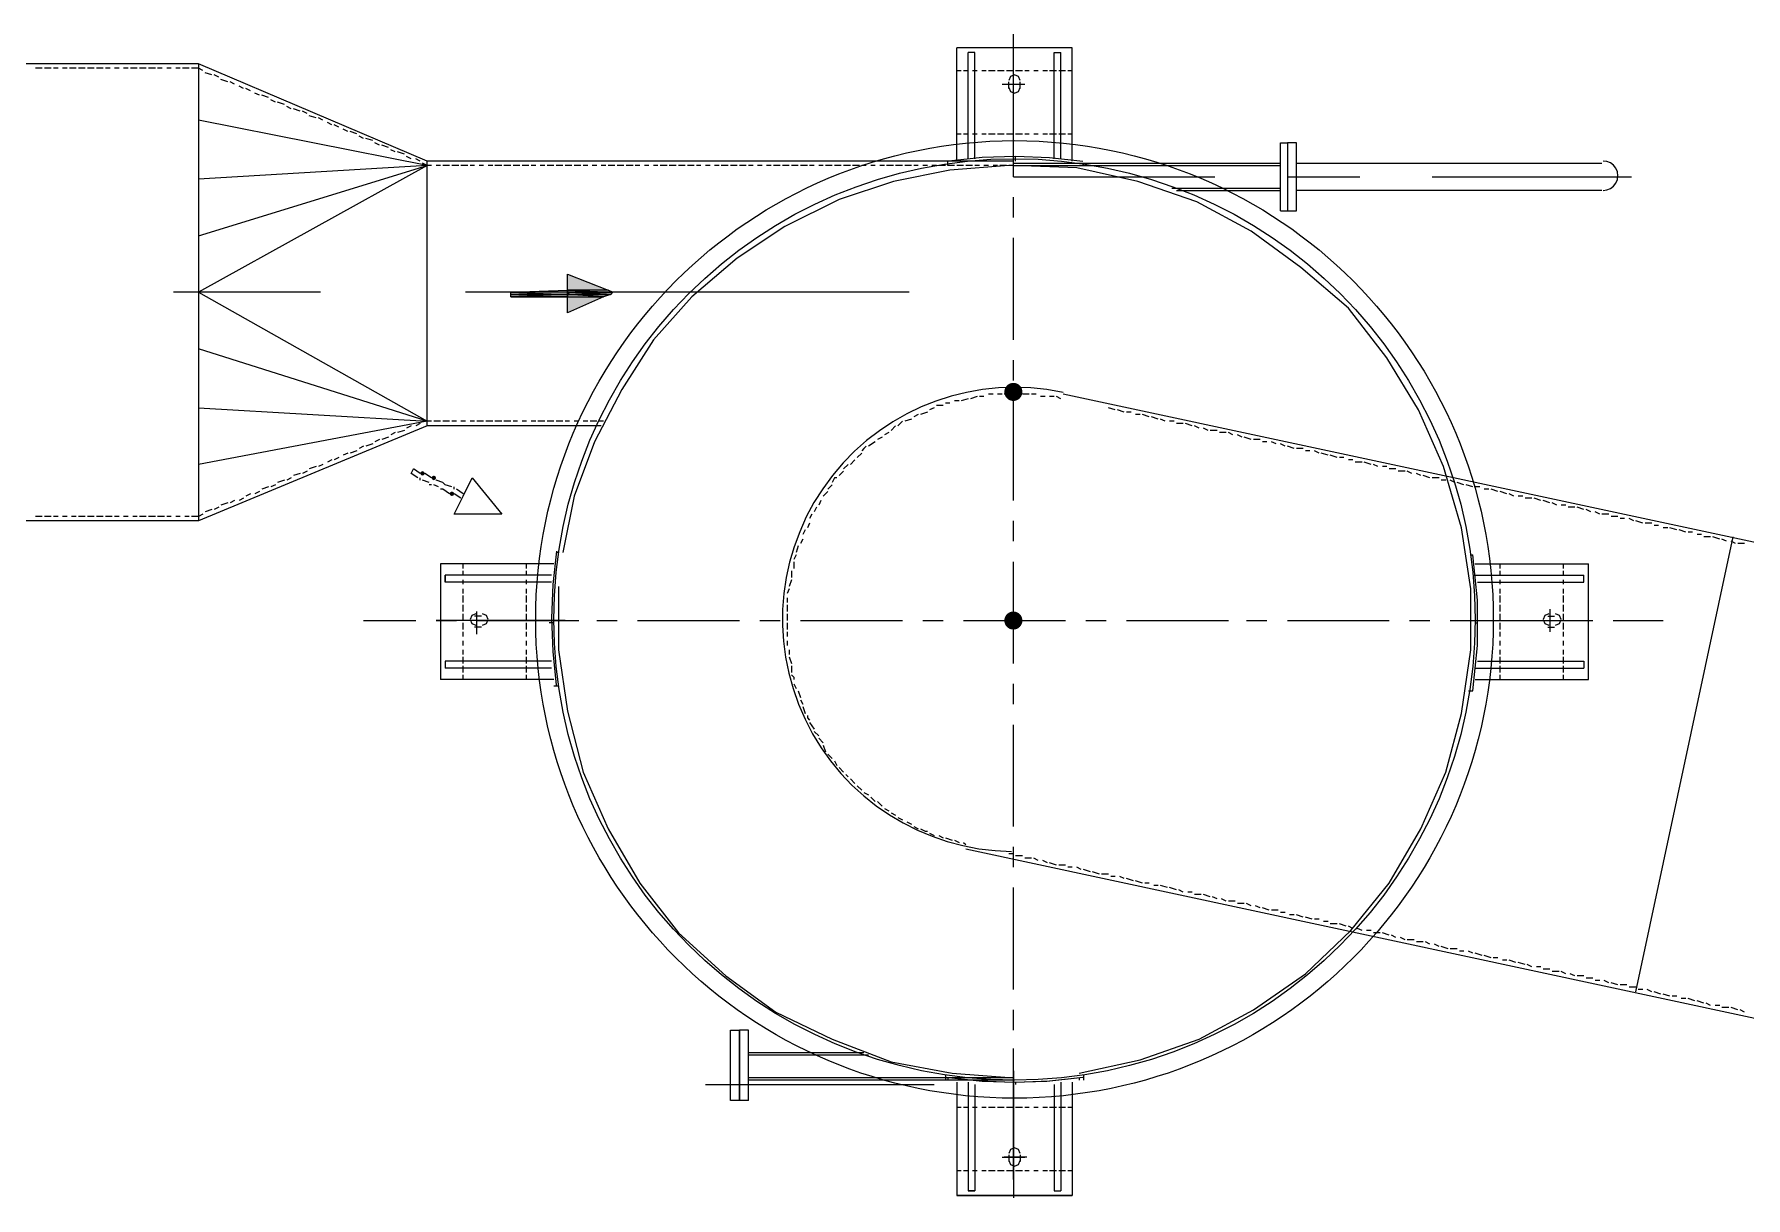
# Model space of a CAD drawing. Header units: millimetres. Extents: x 29 to 95071, y 20 to 67221.
# Drawn here: x 76318 to 80065, y 36921 to 39469 of the extents above; entities that cross this region are included whole.
import ezdxf

# ---------------------------------------------------------------- set-up
doc = ezdxf.new("R2010")
doc.units = ezdxf.units.MM

msp = doc.modelspace()

# ---------------------------------------------------------------- hatches: boundary and pattern name
h = msp.add_hatch(color=7)
h.dxf.hatch_style = 2
h.paths.add_polyline_path([(77485, 38943.5), (77574.2, 38908.8), (77485, 38908.8)])
h = msp.add_hatch(color=7)
h.dxf.hatch_style = 2
h.paths.add_polyline_path([(77485, 38908.8), (77485, 38903.8), (77361.1, 38903.8)])
h = msp.add_hatch(color=7)
h.paths.add_polyline_path([(77485, 38903.8), (77361.1, 38903.8), (77485, 38898.9)])
h.paths.add_polyline_path([(77361.1, 38903.8), (77485, 38898.9), (77361.1, 38898.9)])
h.paths.add_polyline_path([(77485, 38898.9), (77361.1, 38898.9)])
h.paths.add_polyline_path([(77361.1, 38898.9), (77485, 38898.9)])
h = msp.add_hatch(color=7)
h.paths.add_polyline_path([(77485, 38898.9), (77361.1, 38898.9), (77485, 38893.9)])
h.paths.add_polyline_path([(77361.1, 38898.9), (77485, 38893.9), (77361.1, 38893.9)])
h = msp.add_hatch(color=7)
h.paths.add_polyline_path([(77574.2, 38908.8), (77485, 38908.8), (77584.1, 38903.8)])
h.paths.add_polyline_path([(77485, 38908.8), (77584.1, 38903.8), (77485, 38903.8)])
h = msp.add_hatch(color=7)
h.paths.add_polyline_path([(77489.9, 38898.9), (77485, 38898.9)])
h.paths.add_polyline_path([(77489.9, 38898.9), (77485, 38898.9), (77485, 38903.8)])
h = msp.add_hatch(color=7)
h.dxf.hatch_style = 2
h.paths.add_polyline_path([(77485, 38903.8), (77584.1, 38903.8), (77489.9, 38898.9)])
h = msp.add_hatch(color=7)
h.paths.add_polyline_path([(77579.2, 38898.9), (77489.9, 38898.9)])
h.paths.add_polyline_path([(77489.9, 38898.9), (77579.2, 38898.9), (77485, 38898.9)])
h = msp.add_hatch(color=7)
h.paths.add_polyline_path([(77485, 38898.9), (77485, 38893.9), (77564.3, 38893.9)])
h.paths.add_polyline_path([(77485, 38893.9), (77564.3, 38893.9), (77485, 38859.2)])
h = msp.add_hatch(color=7)
h.dxf.hatch_style = 2
h.paths.add_polyline_path([(77485, 38898.9), (77579.2, 38898.9), (77564.3, 38893.9)])
h = msp.add_hatch(color=7)
h.dxf.hatch_style = 2
h.paths.add_polyline_path([(77584.1, 38903.8), (77579.2, 38898.9), (77489.9, 38898.9)])
h = msp.add_hatch(color=7)
edge = h.paths.add_edge_path()
edge.add_arc((78461.4, 38685.7), 19.8, 0, 360)
h = msp.add_hatch(color=7)
h.dxf.hatch_style = 2
h.paths.add_polyline_path([(77167.8, 38502.4), (77164.3, 38503.8), (77162.8, 38507.3), (77164.3, 38510.8), (77167.8, 38512.3), (77171.3, 38510.8), (77172.7, 38507.3), (77171.3, 38503.8)])
h = msp.add_hatch(color=7)
h.dxf.hatch_style = 2
h.paths.add_polyline_path([(77192.6, 38492.4), (77189.1, 38493.9), (77187.6, 38497.4), (77189.1, 38500.9), (77192.6, 38502.4), (77196.1, 38500.9), (77197.5, 38497.4), (77196.1, 38493.9)])
h = msp.add_hatch(color=7)
h.dxf.hatch_style = 2
h.paths.add_polyline_path([(77232.2, 38457.7), (77228.7, 38459.2), (77227.2, 38462.7), (77228.7, 38466.2), (77232.2, 38467.7), (77235.7, 38466.2), (77237.2, 38462.7), (77235.7, 38459.2)])
h = msp.add_hatch(color=7)
edge = h.paths.add_edge_path()
edge.add_arc((78461.4, 38185.1), 19.8, 0, 360)

# ---------------------------------------------------------------- linework, layer by layer
at = {"color": 7, "lineweight": 0}
for points in [[(78461.4, 39424.3), (78461.4, 39468.9)], [(78337.5, 39191.3), (78337.5, 39439.1)], [(78590.3, 39439.1), (78337.5, 39439.1)], [(78362.3, 39196.3), (78362.3, 39429.2)], [(78377.2, 39196.3), (78377.2, 39429.2), (78362.3, 39429.2)], [(78461.4, 39166.5), (78461.4, 39449.1)], [(78550.6, 39196.3), (78550.6, 39429.2)], [(78550.6, 39429.2), (78565.5, 39429.2)], [(78565.5, 39196.3), (78565.5, 39429.2)], [(78590.3, 39191.3), (78590.3, 39439.1)], [(76677.1, 39404.4), (70253.4, 39404.4)], [(76335.1, 39394.5), (76320.2, 39394.5)], [(76354.9, 39394.5), (76340, 39394.5)], [(76369.8, 39394.5), (76359.9, 39394.5)], [(76389.6, 39394.5), (76379.7, 39394.5)], [(76409.4, 39394.5), (76394.6, 39394.5)], [(76429.2, 39394.5), (76414.4, 39394.5)], [(76449.1, 39394.5), (76434.2, 39394.5)], [(76468.9, 39394.5), (76454, 39394.5)], [(76483.8, 39394.5), (76473.9, 39394.5)], [(76503.6, 39394.5), (76493.7, 39394.5)], [(76523.4, 39394.5), (76513.5, 39394.5)], [(76543.2, 39394.5), (76528.4, 39394.5)], [(76563.1, 39394.5), (76548.2, 39394.5)], [(76582.9, 39394.5), (76568, 39394.5)], [(76597.8, 39394.5), (76587.9, 39394.5)], [(76617.6, 39394.5), (76607.7, 39394.5)], [(76637.4, 39394.5), (76627.5, 39394.5)], [(76657.2, 39394.5), (76642.4, 39394.5)], [(76677.1, 39394.5), (76662.2, 39394.5)], [(77177.7, 38611.4), (77177.7, 39191.3), (76677.1, 39404.4), (76677.1, 38403.2)], [(76687, 39389.6), (76677.1, 39394.5)], [(76706.8, 39379.7), (76691.9, 39384.6)], [(78337.5, 39389.6), (78347.4, 39389.6)], [(78352.4, 39389.6), (78362.3, 39389.6)], [(78372.2, 39389.6), (78382.1, 39389.6)], [(78392, 39389.6), (78402, 39389.6)], [(78406.9, 39389.6), (78421.8, 39389.6)], [(78426.7, 39389.6), (78441.6, 39389.6)], [(78446.6, 39389.6), (78461.4, 39389.6)], [(78466.4, 39389.6), (78481.3, 39389.6)], [(78486.2, 39389.6), (78496.1, 39389.6)], [(78506, 39389.6), (78516, 39389.6)], [(78525.9, 39389.6), (78535.8, 39389.6)], [(78540.7, 39389.6), (78555.6, 39389.6)], [(78560.6, 39389.6), (78575.4, 39389.6)], [(78580.4, 39389.6), (78590.3, 39389.6)], [(76721.7, 39374.7), (76711.8, 39379.7)], [(76741.5, 39364.8), (76726.6, 39369.7)], [(76756.4, 39359.8), (76746.5, 39364.8)], [(76776.2, 39349.9), (76766.3, 39354.9)], [(76791.1, 39345), (76781.2, 39349.9)], [(78436.6, 39359.8), (78486.2, 39359.8)], [(78476.3, 39367.3), (78472.7, 39376), (78463.9, 39379.7), (78455.1, 39376), (78451.5, 39367.3)], [(78451.5, 39349.9), (78451.5, 39364.8)], [(78451.5, 39352.4), (78455.1, 39343.6), (78463.9, 39340), (78472.7, 39343.6), (78476.3, 39352.4)], [(78461.4, 39156.6), (78461.4, 39379.7)], [(78476.3, 39349.9), (78476.3, 39364.8)], [(76810.9, 39335.1), (76801, 39340)], [(76830.7, 39330.1), (76815.9, 39335.1)], [(76845.6, 39320.2), (76835.7, 39325.1)], [(76865.4, 39315.2), (76850.6, 39320.2)], [(76880.3, 39305.3), (76870.4, 39310.3)], [(77177.7, 39181.4), (76677.1, 39280.5)], [(76900.1, 39300.4), (76885.2, 39305.3)], [(76915, 39295.4), (76905.1, 39300.4)], [(76934.8, 39285.5), (76919.9, 39290.4)], [(76949.7, 39280.5), (76939.8, 39285.5)], [(76969.5, 39270.6), (76959.6, 39275.6)], [(76984.4, 39265.7), (76974.5, 39270.6)], [(77004.2, 39255.7), (76994.3, 39260.7)], [(77024, 39250.8), (77009.2, 39255.7)], [(77038.9, 39240.9), (77029, 39245.8)], [(77058.7, 39235.9), (77043.9, 39240.9)], [(78337.5, 39250.8), (78347.4, 39250.8)], [(78352.4, 39250.8), (78362.3, 39250.8)], [(78372.2, 39250.8), (78382.1, 39250.8)], [(78392, 39250.8), (78402, 39250.8)], [(78406.9, 39250.8), (78421.8, 39250.8)], [(78426.7, 39250.8), (78441.6, 39250.8)], [(78446.6, 39250.8), (78461.4, 39250.8)], [(78466.4, 39250.8), (78481.3, 39250.8)], [(78486.2, 39250.8), (78496.1, 39250.8)], [(78506, 39250.8), (78516, 39250.8)], [(78525.9, 39250.8), (78535.8, 39250.8)], [(78540.7, 39250.8), (78555.6, 39250.8)], [(78560.6, 39250.8), (78575.4, 39250.8)], [(78580.4, 39250.8), (78590.3, 39250.8)], [(77073.6, 39226), (77063.7, 39231)], [(77093.4, 39221.1), (77078.6, 39226)], [(77108.3, 39211.1), (77098.4, 39216.1)], [(77128.1, 39206.2), (77113.2, 39211.1)], [(77143, 39196.3), (77133.1, 39201.2)], [(77162.8, 39191.3), (77152.9, 39196.3)], [(78613.6, 39190.1), (78540.4, 39198.3), (78466.9, 39201.2), (78393.3, 39198.8), (78320.1, 39191)], [(78461.4, 39191.3), (78461.4, 39201.2)], [(78466.4, 39191.3), (78466.4, 39201.2)], [(79046.3, 39082.3), (79046.3, 39231), (79061.2, 39231), (79061.2, 39082.3)], [(79061.2, 39082.3), (79081, 39082.3), (79081, 39231), (79061.2, 39231)], [(77177.7, 39181.4), (76677.1, 38903.8)], [(76677.1, 39027.7), (77177.7, 39181.4), (76677.1, 39151.7)], [(77177.7, 39181.4), (77167.8, 39186.4)], [(78461.4, 39191.3), (77177.7, 39191.3)], [(77187.6, 39181.4), (77177.7, 39181.4)], [(77207.4, 39181.4), (77197.5, 39181.4)], [(77227.2, 39181.4), (77212.4, 39181.4)], [(77247.1, 39181.4), (77232.2, 39181.4)], [(77266.9, 39181.4), (77252, 39181.4)], [(77281.8, 39181.4), (77271.9, 39181.4)], [(77301.6, 39181.4), (77291.7, 39181.4)], [(77321.4, 39181.4), (77311.5, 39181.4)], [(77341.3, 39181.4), (77326.4, 39181.4)], [(77361.1, 39181.4), (77346.2, 39181.4)], [(77380.9, 39181.4), (77366, 39181.4)], [(77400.7, 39181.4), (77385.9, 39181.4)], [(77415.6, 39181.4), (77405.7, 39181.4)], [(77435.4, 39181.4), (77425.5, 39181.4)], [(77455.3, 39181.4), (77440.4, 39181.4)], [(77475.1, 39181.4), (77460.2, 39181.4)], [(78451.5, 39181.4), (78322.6, 39171.5), (78198.7, 39146.7), (78079.8, 39107.1), (77960.8, 39047.6), (77856.7, 38978.2), (77757.6, 38893.9), (77673.3, 38799.7), (77603.9, 38690.7), (77544.5, 38576.7), (77499.9, 38457.7), (77475.1, 38333.8)], [(77494.9, 39181.4), (77480, 39181.4)], [(77514.7, 39181.4), (77499.9, 39181.4)], [(77529.6, 39181.4), (77519.7, 39181.4)], [(77549.4, 39181.4), (77539.5, 39181.4)], [(77569.3, 39181.4), (77559.3, 39181.4)], [(77589.1, 39181.4), (77574.2, 39181.4)], [(77608.9, 39181.4), (77594, 39181.4)], [(77628.7, 39181.4), (77613.9, 39181.4)], [(77643.6, 39181.4), (77633.7, 39181.4)], [(77663.4, 39181.4), (77653.5, 39181.4)], [(77683.3, 39181.4), (77673.3, 39181.4)], [(77703.1, 39181.4), (77688.2, 39181.4)], [(77722.9, 39181.4), (77708, 39181.4)], [(77742.7, 39181.4), (77727.9, 39181.4)], [(77762.6, 39181.4), (77747.7, 39181.4)], [(77777.4, 39181.4), (77767.5, 39181.4)], [(77797.3, 39181.4), (77787.3, 39181.4)], [(77817.1, 39181.4), (77807.2, 39181.4)], [(77836.9, 39181.4), (77822, 39181.4)], [(77856.7, 39181.4), (77841.9, 39181.4)], [(77876.6, 39181.4), (77861.7, 39181.4)], [(77891.4, 39181.4), (77881.5, 39181.4)], [(77911.3, 39181.4), (77901.3, 39181.4)], [(77931.1, 39181.4), (77921.2, 39181.4)], [(77950.9, 39181.4), (77936, 39181.4)], [(77970.7, 39181.4), (77955.9, 39181.4)], [(77990.6, 39181.4), (77975.7, 39181.4)], [(78010.4, 39181.4), (77995.5, 39181.4)], [(78025.3, 39181.4), (78015.3, 39181.4)], [(78045.1, 39181.4), (78035.2, 39181.4)], [(78064.9, 39181.4), (78050, 39181.4)], [(78084.7, 39181.4), (78069.9, 39181.4)], [(78104.6, 39181.4), (78089.7, 39181.4)], [(78124.4, 39181.4), (78109.5, 39181.4)], [(78139.3, 39181.4), (78129.3, 39181.4)], [(78159.1, 39181.4), (78149.2, 39181.4)], [(78178.9, 39181.4), (78169, 39181.4)], [(78198.7, 39181.4), (78183.9, 39181.4)], [(78218.6, 39181.4), (78203.7, 39181.4)], [(78238.4, 39181.4), (78223.5, 39181.4)], [(78253.3, 39181.4), (78243.3, 39181.4)], [(78273.1, 39181.4), (78263.2, 39181.4)], [(78292.9, 39181.4), (78283, 39181.4)], [(78312.7, 39181.4), (78297.9, 39181.4)], [(78317.7, 39181.4), (78317.7, 39191.3)], [(78332.6, 39181.4), (78317.7, 39181.4)], [(78352.4, 39181.4), (78337.5, 39181.4)], [(78372.2, 39181.4), (78357.3, 39181.4)], [(78387.1, 39181.4), (78377.2, 39181.4)], [(78406.9, 39181.4), (78397, 39181.4)], [(78426.7, 39181.4), (78416.8, 39181.4)], [(78446.6, 39181.4), (78431.7, 39181.4)], [(78461.4, 39181.4), (78451.5, 39181.4)], [(78461.4, 39186.4), (79046.3, 39186.4)], [(78605.2, 37193.8), (78739, 37223.6), (78867.9, 37268.2), (78986.8, 37332.6), (79100.8, 37411.9), (79200, 37506.1), (79284.2, 37610.2), (79353.6, 37729.1), (79408.1, 37853), (79442.8, 37981.9), (79462.7, 38120.7), (79462.7, 38254.5), (79442.8, 38388.4), (79403.2, 38522.2), (79348.7, 38646.1), (79279.3, 38760.1), (79195, 38869.1), (79090.9, 38958.4), (78981.9, 39037.7), (78862.9, 39102.1), (78734, 39146.7), (78600.2, 39176.4), (78461.4, 39181.4)], [(78461.4, 39181.4), (79046.3, 39181.4)], [(78615.1, 39181.4), (78615.1, 39186.4)], [(79081, 39186.4), (79750.1, 39186.4)], [(79752.4, 39126.9), (79760.9, 39128), (79768.6, 39131.1), (79775.3, 39136.2), (79780.5, 39142.9), (79783.7, 39150.8), (79784.8, 39159.1), (79783.7, 39167.4), (79780.5, 39175.3), (79775.3, 39182), (79768.6, 39187.1), (79760.8, 39190.2), (79752.4, 39191.3)], [(78461.4, 39156.6), (78902.6, 39156.6)], [(78808.4, 39131.8), (79046.3, 39131.8)], [(78818.3, 39126.9), (79046.3, 39126.9)], [(79061.2, 39156.6), (79219.8, 39156.6)], [(79750.1, 39126.9), (79081, 39126.9)], [(79378.4, 39156.6), (79814.6, 39156.6)], [(78461.4, 39067.4), (78461.4, 39112)], [(79046.3, 39082.3), (79061.2, 39082.3)], [(78461.4, 38799.7), (78461.4, 39022.8)], [(76944.7, 38903.8), (76622.6, 38903.8)], [(76677.1, 38903.8), (77177.7, 38621.3), (76677.1, 38779.9)], [(78233.4, 38903.8), (77261.9, 38903.8)], [(77485, 38893.9), (77361.1, 38893.9)], [(78461.4, 38710.5), (78461.4, 38755.1)], [(78570.4, 38684.4), (78534.9, 38690.7), (78499.3, 38694.4), (78463.8, 38695.7), (78428.5, 38694.4), (78393.6, 38690.8), (78359.1, 38684.7), (78325.1, 38676.3), (78291.9, 38665.6), (78259.4, 38652.7), (78227.9, 38637.5), (78197.5, 38620.2), (78168.2, 38600.8), (78140.2, 38579.2), (78113.7, 38555.7), (78088.6, 38530.1), (78065.3, 38502.6), (78043.9, 38473.5), (78024.8, 38443.2), (78008, 38411.9), (77993.6, 38379.7), (77981.4, 38346.7), (77971.6, 38313.1), (77964.1, 38279), (77959, 38244.4), (77956.3, 38209.6), (77956, 38174.6), (77958.1, 38139.7), (77962.6, 38104.8), (77969.6, 38070.2), (77979, 38036), (77990.9, 38002.2), (78005.3, 37969.1), (78021.9, 37937.1), (78040.7, 37906.6), (78061.3, 37877.7), (78083.8, 37850.5), (78108, 37825), (78133.9, 37801.4), (78161.2, 37779.6), (78190, 37759.8), (78220, 37741.9), (78251.2, 37726.2), (78283.5, 37712.7), (78316.8, 37701.3), (78350.9, 37692.3), (78385.8, 37685.6), (78421.3, 37681.3), (78457.4, 37679.6)], [(78362.3, 38670.9), (78347.4, 38665.9)], [(78382.1, 38675.8), (78367.3, 38670.9)], [(78397, 38675.8), (78387.1, 38675.8)], [(78416.8, 38680.8), (78406.9, 38680.8)], [(78436.6, 38680.8), (78426.7, 38680.8)], [(78456.5, 38680.8), (78441.6, 38680.8)], [(78476.3, 38685.7), (78461.4, 38680.8)], [(78461.4, 38447.8), (78461.4, 38670.9)], [(78496.1, 38680.8), (78481.3, 38680.8)], [(78511, 38680.8), (78501.1, 38680.8)], [(78530.8, 38675.8), (78520.9, 38675.8)], [(78550.6, 38675.8), (78540.7, 38675.8)], [(78565.5, 38670.9), (78555.6, 38675.8)], [(81504.7, 38051.3), (78570.5, 38680.8)], [(76677.1, 38651), (77177.7, 38621.3), (76677.1, 38527.1)], [(78253.3, 38636.2), (78243.3, 38631.2)], [(78273.1, 38641.1), (78258.2, 38636.2)], [(78288, 38651), (78278, 38646.1)], [(78307.8, 38656), (78292.9, 38656)], [(78322.6, 38661), (78312.7, 38661)], [(78342.5, 38665.9), (78332.6, 38665.9)], [(78684.5, 38646.1), (78669.6, 38651)], [(78704.3, 38641.1), (78689.4, 38646.1)], [(78719.2, 38641.1), (78709.3, 38641.1)], [(78739, 38636.2), (78729.1, 38636.2)], [(78758.8, 38631.2), (78744, 38636.2)], [(77177.7, 38611.4), (76677.1, 38403.2)], [(77108.3, 38596.5), (77098.4, 38591.6)], [(77128.1, 38601.5), (77113.2, 38596.5)], [(77143, 38611.4), (77133.1, 38606.4)], [(77162.8, 38616.4), (77152.9, 38611.4)], [(77177.7, 38621.3), (77167.8, 38621.3)], [(77187.6, 38621.3), (77177.7, 38621.3)], [(77559.3, 38611.4), (77177.7, 38611.4)], [(77207.4, 38621.3), (77192.6, 38621.3)], [(77227.2, 38621.3), (77212.4, 38621.3)], [(77242.1, 38621.3), (77232.2, 38621.3)], [(77261.9, 38621.3), (77252, 38621.3)], [(77281.8, 38621.3), (77271.9, 38621.3)], [(77301.6, 38621.3), (77286.7, 38621.3)], [(77321.4, 38621.3), (77306.6, 38621.3)], [(77341.3, 38621.3), (77326.4, 38621.3)], [(77361.1, 38621.3), (77346.2, 38621.3)], [(77375.9, 38621.3), (77366, 38621.3)], [(77395.8, 38621.3), (77385.9, 38621.3)], [(77415.6, 38621.3), (77405.7, 38621.3)], [(77435.4, 38621.3), (77420.6, 38621.3)], [(77455.3, 38621.3), (77440.4, 38621.3)], [(77475.1, 38621.3), (77460.2, 38621.3)], [(77489.9, 38621.3), (77480, 38621.3)], [(77509.8, 38621.3), (77499.9, 38621.3)], [(77529.6, 38621.3), (77519.7, 38621.3)], [(77549.4, 38621.3), (77534.6, 38621.3)], [(77564.3, 38621.3), (77554.4, 38621.3)], [(78188.8, 38596.5), (78178.9, 38591.6)], [(78203.7, 38611.4), (78193.8, 38601.5)], [(78218.6, 38621.3), (78213.6, 38616.4), (78208.6, 38611.4)], [(78238.4, 38626.3), (78223.5, 38621.3)], [(78778.6, 38626.3), (78763.8, 38631.2)], [(78793.5, 38621.3), (78783.6, 38626.3)], [(78813.3, 38621.3), (78803.4, 38621.3)], [(78833.2, 38616.4), (78818.3, 38616.4)], [(78853, 38611.4), (78838.1, 38616.4)], [(78867.9, 38606.4), (78858, 38611.4)], [(78887.7, 38601.5), (78877.8, 38606.4)], [(78907.5, 38601.5), (78892.6, 38601.5)], [(78927.3, 38596.5), (78912.5, 38596.5)], [(78942.2, 38591.6), (78932.3, 38596.5)], [(77038.9, 38566.8), (77029, 38561.8)], [(77058.7, 38571.7), (77043.9, 38566.8)], [(77073.6, 38581.7), (77063.7, 38576.7)], [(77093.4, 38586.6), (77078.6, 38581.7)], [(78139.3, 38566.8), (78134.3, 38561.8), (78129.3, 38556.9)], [(78159.1, 38576.7), (78144.2, 38566.8)], [(78173.9, 38586.6), (78164, 38581.7)], [(78962, 38586.6), (78952.1, 38591.6)], [(78981.9, 38581.7), (78967, 38586.6)], [(79001.7, 38581.7), (78986.8, 38581.7)], [(79016.6, 38576.7), (79006.6, 38576.7)], [(79036.4, 38571.7), (79026.5, 38576.7)], [(79056.2, 38566.8), (79046.3, 38571.7)], [(79076, 38561.8), (79061.2, 38566.8)], [(79095.9, 38561.8), (79081, 38561.8)], [(76934.8, 38522.2), (76919.9, 38517.2)], [(76949.7, 38527.1), (76939.8, 38522.2)], [(76969.5, 38537), (76959.6, 38532.1)], [(76984.4, 38542), (76974.5, 38537)], [(77004.2, 38551.9), (76994.3, 38547)], [(77024, 38556.9), (77009.2, 38551.9)], [(78099.6, 38527.1), (78089.7, 38517.2)], [(78114.5, 38537), (78104.6, 38527.1)], [(78129.3, 38551.9), (78119.4, 38542)], [(79110.7, 38556.9), (79100.8, 38556.9)], [(79130.6, 38551.9), (79120.6, 38556.9)], [(79150.4, 38547), (79135.5, 38551.9)], [(79170.2, 38542), (79155.3, 38547)], [(79185.1, 38542), (79175.2, 38542)], [(79204.9, 38537), (79195, 38537)], [(79224.7, 38532.1), (79209.9, 38532.1)], [(79244.6, 38527.1), (79229.7, 38532.1)], [(79259.4, 38522.2), (79249.5, 38527.1)], [(79279.3, 38522.2), (79269.3, 38522.2)], [(76865.4, 38492.4), (76850.6, 38487.5)], [(76880.3, 38497.4), (76870.4, 38492.4)], [(76900.1, 38507.3), (76885.2, 38502.4)], [(76915, 38512.3), (76905.1, 38507.3)], [(77143, 38507.3), (77147.9, 38517.2)], [(77157.9, 38497.4), (77143, 38507.3)], [(77162.8, 38507.3), (77147.9, 38517.2)], [(77162.8, 38492.4), (77162.8, 38497.4)], [(77182.6, 38487.5), (77167.8, 38492.4)], [(77187.6, 38497.4), (77172.7, 38507.3)], [(77232.2, 38477.6), (77217.3, 38482.5), (77212.4, 38487.5), (77197.5, 38492.4)], [(78074.8, 38497.4), (78069.9, 38497.4), (78064.9, 38487.5)], [(78089.7, 38512.3), (78079.8, 38502.4)], [(79299.1, 38517.2), (79284.2, 38517.2)], [(79318.9, 38512.3), (79304, 38512.3)], [(79333.8, 38507.3), (79323.9, 38512.3)], [(79353.6, 38502.4), (79343.7, 38507.3)], [(79373.4, 38497.4), (79358.6, 38502.4)], [(79393.3, 38497.4), (79378.4, 38497.4)], [(79408.1, 38492.4), (79398.2, 38492.4)], [(79428, 38487.5), (79418, 38492.4)], [(79447.8, 38482.5), (79432.9, 38487.5)], [(76756.4, 38447.8), (76746.5, 38442.9)], [(76776.2, 38452.8), (76766.3, 38447.8)], [(76791.1, 38462.7), (76781.2, 38457.7)], [(76810.9, 38467.7), (76801, 38462.7)], [(76830.7, 38477.6), (76815.9, 38472.6)], [(76845.6, 38482.5), (76835.7, 38477.6)], [(77187.6, 38482.5), (77182.6, 38482.5)], [(77202.5, 38477.6), (77192.6, 38482.5)], [(77227.2, 38462.7), (77212.4, 38472.6), (77207.4, 38472.6)], [(77237.2, 38472.6), (77237.2, 38477.6)], [(77252, 38452.8), (77237.2, 38462.7)], [(77257, 38462.7), (77242.1, 38472.6)], [(78040.1, 38447.8), (78035.2, 38437.9)], [(78055, 38467.7), (78045.1, 38457.7)], [(78064.9, 38482.5), (78055, 38472.6)], [(79467.6, 38477.6), (79452.7, 38482.5)], [(79482.5, 38477.6), (79472.6, 38477.6)], [(79502.3, 38472.6), (79492.4, 38472.6)], [(79522.1, 38467.7), (79507.3, 38472.6)], [(79542, 38462.7), (79527.1, 38467.7)], [(79556.8, 38457.7), (79546.9, 38462.7)], [(79576.7, 38457.7), (79566.7, 38457.7)], [(79596.5, 38452.8), (79581.6, 38452.8)], [(79616.3, 38447.8), (79601.4, 38452.8)], [(79636.1, 38442.9), (79621.3, 38447.8)], [(76335.1, 38413.1), (76320.2, 38413.1)], [(76354.9, 38413.1), (76340, 38413.1)], [(76369.8, 38413.1), (76359.9, 38413.1)], [(76389.6, 38413.1), (76379.7, 38413.1)], [(76409.4, 38413.1), (76399.5, 38413.1)], [(76429.2, 38413.1), (76414.4, 38413.1)], [(76449.1, 38413.1), (76434.2, 38413.1)], [(76468.9, 38413.1), (76454, 38413.1)], [(76488.7, 38413.1), (76473.9, 38413.1)], [(76503.6, 38413.1), (76493.7, 38413.1)], [(76523.4, 38413.1), (76513.5, 38413.1)], [(76543.2, 38413.1), (76533.3, 38413.1)], [(76563.1, 38413.1), (76548.2, 38413.1)], [(76582.9, 38413.1), (76568, 38413.1)], [(76602.7, 38413.1), (76587.9, 38413.1)], [(76617.6, 38413.1), (76607.7, 38413.1)], [(76637.4, 38413.1), (76627.5, 38413.1)], [(76657.2, 38413.1), (76647.3, 38413.1)], [(76677.1, 38413.1), (76662.2, 38413.1)], [(76687, 38418.1), (76677.1, 38413.1)], [(76706.8, 38428), (76691.9, 38423)], [(76721.7, 38433), (76711.8, 38428)], [(76741.5, 38442.9), (76726.6, 38437.9)], [(78020.3, 38418.1), (78015.3, 38408.2)], [(78030.2, 38433), (78025.3, 38423)], [(79651, 38437.9), (79641.1, 38442.9)], [(79670.8, 38437.9), (79660.9, 38437.9)], [(79690.7, 38433), (79675.8, 38433)], [(79710.5, 38428), (79695.6, 38433)], [(79725.3, 38423), (79715.4, 38428)], [(79745.2, 38418.1), (79735.3, 38423)], [(79765, 38418.1), (79750.1, 38418.1)], [(79784.8, 38413.1), (79770, 38413.1)], [(76677.1, 38403.2), (70540.9, 38403.2)], [(76677.1, 38403.2), (70540.9, 38403.2)], [(78005.4, 38383.4), (78000.5, 38373.5)], [(78015.3, 38398.3), (78010.4, 38388.4)], [(78461.4, 38358.6), (78461.4, 38403.2)], [(79799.7, 38408.2), (79789.8, 38408.2)], [(79819.5, 38403.2), (79809.6, 38408.2)], [(79839.3, 38398.3), (79824.5, 38403.2)], [(79859.2, 38398.3), (79844.3, 38398.3)], [(79874, 38393.3), (79864.1, 38393.3)], [(79893.9, 38388.4), (79884, 38388.4)], [(79913.7, 38383.4), (79898.8, 38388.4)], [(79933.5, 38378.4), (79918.7, 38383.4)], [(79948.4, 38378.4), (79938.5, 38378.4)], [(79968.2, 38373.5), (79958.3, 38373.5)], [(77461.4, 38337.3), (77453.2, 38264.1), (77450.3, 38190.6), (77452.8, 38117), (77460.6, 38043.8)], [(77465.2, 38333.8), (77460.2, 38333.8)], [(77990.6, 38348.7), (77985.6, 38333.8)], [(78000.5, 38363.6), (77995.5, 38353.7)], [(79824.5, 37372.3), (80037.6, 38368.5)], [(79988, 38368.5), (79973.2, 38368.5)], [(80007.9, 38363.6), (79993, 38368.5)], [(80022.7, 38358.6), (80012.8, 38363.6)], [(80042.6, 38353.7), (80032.7, 38358.6)], [(80062.4, 38353.7), (80047.5, 38353.7)], [(77207.4, 38309), (77207.4, 38056.3)], [(77455.3, 38309), (77207.4, 38309)], [(77257, 38299.1), (77257, 38309)], [(77395.8, 38299.1), (77395.8, 38309)], [(77985.6, 38328.9), (77980.6, 38319)], [(77980.6, 38314), (77980.6, 38299.1)], [(78461.4, 38091), (78461.4, 38314)], [(79462.7, 38328.9), (79467.6, 38328.9)], [(79467.6, 38031.5), (79477.5, 38130.6), (79477.5, 38229.7), (79467.6, 38328.9)], [(79472.6, 38309), (79720.4, 38309)], [(79527.1, 38299.1), (79527.1, 38309)], [(79665.9, 38299.1), (79665.9, 38309)], [(79720.4, 38056.3), (79720.4, 38309)], [(77217.3, 38269.4), (77217.3, 38284.3)], [(77450.3, 38284.3), (77217.3, 38284.3)], [(77217.3, 38284.3), (77217.3, 38269.4), (77217.3, 38284.3), (77217.3, 38269.4)], [(77450.3, 38269.4), (77217.3, 38269.4)], [(77257, 38284.3), (77257, 38294.2)], [(77257, 38264.4), (77257, 38274.4)], [(77395.8, 38284.3), (77395.8, 38294.2)], [(77395.8, 38264.4), (77395.8, 38274.4)], [(77465.2, 38259.5), (77465.2, 38120.7), (77485, 37986.9), (77519.7, 37853), (77574.2, 37729.1), (77643.6, 37610.2), (77727.9, 37501.1), (77831.9, 37407), (77941, 37327.7), (78064.9, 37268.2), (78193.8, 37218.6), (78327.6, 37193.8), (78461.4, 37183.9)], [(77975.7, 38274.4), (77970.7, 38259.5)], [(77975.7, 38294.2), (77975.7, 38279.3)], [(79472.6, 38284.3), (79710.5, 38284.3)], [(79477.5, 38269.4), (79710.5, 38269.4)], [(79527.1, 38284.3), (79527.1, 38294.2)], [(79527.1, 38264.4), (79527.1, 38274.4)], [(79665.9, 38284.3), (79665.9, 38294.2)], [(79665.9, 38264.4), (79665.9, 38274.4)], [(79710.5, 38269.4), (79710.5, 38284.3)], [(77257, 38244.6), (77257, 38254.5)], [(77257, 38224.8), (77257, 38239.7)], [(77395.8, 38244.6), (77395.8, 38254.5)], [(77395.8, 38224.8), (77395.8, 38239.7)], [(77970.7, 38254.5), (77965.8, 38244.6)], [(77965.8, 38234.7), (77965.8, 38224.8)], [(79527.1, 38244.6), (79527.1, 38254.5)], [(79527.1, 38224.8), (79527.1, 38239.7)], [(79665.9, 38244.6), (79665.9, 38254.5)], [(79665.9, 38224.8), (79665.9, 38239.7)], [(77038.9, 38185.1), (77152.9, 38185.1)], [(77197.5, 38185.1), (77242.1, 38185.1)], [(77480, 38185.1), (77197.5, 38185.1)], [(77257, 38205), (77257, 38219.8)], [(77257, 38185.1), (77257, 38200)], [(77284.3, 38200), (77275.5, 38196.4), (77271.9, 38187.6), (77275.5, 38178.9), (77284.3, 38175.2)], [(77296.6, 38195), (77281.8, 38195)], [(77286.7, 38155.4), (77286.7, 38205)], [(77286.7, 38185.1), (77509.8, 38185.1)], [(77299.1, 38175.2), (77307.9, 38178.9), (77311.5, 38187.6), (77307.9, 38196.4), (77299.1, 38200)], [(77395.8, 38205), (77395.8, 38219.8)], [(77395.8, 38185.1), (77395.8, 38200)], [(77455.3, 38185.1), (77445.3, 38185.1)], [(77549.4, 38185.1), (77594, 38185.1)], [(77638.6, 38185.1), (77861.7, 38185.1)], [(77906.3, 38185.1), (77950.9, 38185.1)], [(77965.8, 38219.8), (77965.8, 38205)], [(77965.8, 38200), (77965.8, 38185.1)], [(77995.5, 38185.1), (78218.6, 38185.1)], [(78263.2, 38185.1), (78307.8, 38185.1)], [(78352.4, 38185.1), (78575.4, 38185.1)], [(78620, 38185.1), (78664.6, 38185.1)], [(78709.3, 38185.1), (78932.3, 38185.1)], [(78972, 38185.1), (79016.6, 38185.1)], [(79061.2, 38185.1), (79284.2, 38185.1)], [(79328.8, 38185.1), (79373.4, 38185.1)], [(79418, 38185.1), (79641.1, 38185.1)], [(79447.8, 38185.1), (79725.3, 38185.1)], [(79472.6, 38185.1), (79477.5, 38185.1)], [(79527.1, 38205), (79527.1, 38219.8)], [(79527.1, 38185.1), (79527.1, 38200)], [(79633.7, 38200), (79624.9, 38196.4), (79621.3, 38187.6), (79624.9, 38178.9), (79633.7, 38175.2)], [(79631.2, 38195), (79646, 38195)], [(79636.1, 38209.9), (79636.1, 38160.4)], [(79648.5, 38175.2), (79657.3, 38178.9), (79660.9, 38187.6), (79657.3, 38196.4), (79648.5, 38200)], [(79665.9, 38205), (79665.9, 38219.8)], [(79665.9, 38185.1), (79665.9, 38200)], [(79685.7, 38185.1), (79730.3, 38185.1)], [(79774.9, 38185.1), (79884, 38185.1)], [(77257, 38165.3), (77257, 38180.2)], [(77257, 38150.4), (77257, 38160.4)], [(77296.6, 38170.3), (77281.8, 38170.3)], [(77395.8, 38165.3), (77395.8, 38180.2)], [(77395.8, 38150.4), (77395.8, 38160.4)], [(77455.3, 38180.2), (77445.3, 38180.2)], [(77965.8, 38180.2), (77965.8, 38165.3)], [(77965.8, 38160.4), (77965.8, 38150.4)], [(79472.6, 38180.2), (79477.5, 38180.2)], [(79527.1, 38165.3), (79527.1, 38180.2)], [(79527.1, 38150.4), (79527.1, 38160.4)], [(79631.2, 38170.3), (79646, 38170.3)], [(79665.9, 38165.3), (79665.9, 38180.2)], [(79665.9, 38150.4), (79665.9, 38160.4)], [(77257, 38130.6), (77257, 38140.5)], [(77257, 38110.8), (77257, 38120.7)], [(77395.8, 38130.6), (77395.8, 38140.5)], [(77395.8, 38110.8), (77395.8, 38120.7)], [(77965.8, 38140.5), (77965.8, 38130.6)], [(77970.7, 38120.7), (77970.7, 38110.8)], [(79527.1, 38130.6), (79527.1, 38140.5)], [(79527.1, 38110.8), (79527.1, 38120.7)], [(79665.9, 38130.6), (79665.9, 38140.5)], [(79665.9, 38110.8), (79665.9, 38120.7)], [(77217.3, 38095.9), (77217.3, 38081)], [(77450.3, 38095.9), (77217.3, 38095.9)], [(77450.3, 38081), (77217.3, 38081)], [(77257, 38091), (77257, 38105.8)], [(77257, 38071.1), (77257, 38086)], [(77395.8, 38091), (77395.8, 38105.8)], [(77395.8, 38071.1), (77395.8, 38086)], [(77970.7, 38105.8), (77975.7, 38091)], [(77975.7, 38086), (77975.7, 38071.1)], [(79472.6, 38081), (79710.5, 38081)], [(79477.5, 38095.9), (79710.5, 38095.9)], [(79527.1, 38091), (79527.1, 38105.8)], [(79527.1, 38071.1), (79527.1, 38086)], [(79665.9, 38091), (79665.9, 38105.8)], [(79665.9, 38071.1), (79665.9, 38086)], [(79710.5, 38095.9), (79710.5, 38081)], [(77455.3, 38056.3), (77207.4, 38056.3)], [(77257, 38056.3), (77257, 38066.2)], [(77395.8, 38056.3), (77395.8, 38066.2)], [(77465.2, 38041.4), (77455.3, 38041.4)], [(77975.7, 38066.2), (77980.6, 38061.2), (77980.6, 38056.3)], [(77980.6, 38046.4), (77985.6, 38036.4)], [(78461.4, 38001.7), (78461.4, 38046.4)], [(79472.6, 38056.3), (79720.4, 38056.3)], [(79527.1, 38056.3), (79527.1, 38066.2)], [(79665.9, 38056.3), (79665.9, 38066.2)], [(77990.6, 38031.5), (77995.5, 38016.6)], [(77995.5, 38011.7), (78000.5, 38001.7)], [(78000.5, 37996.8), (78005.4, 37981.9)], [(79457.7, 38031.5), (79467.6, 38031.5)], [(78010.4, 37977), (78010.4, 37972), (78015.3, 37967)], [(78015.3, 37962.1), (78025.3, 37947.2)], [(78025.3, 37942.3), (78035.2, 37932.4)], [(78035.2, 37927.4), (78045.1, 37917.5)], [(78461.4, 37734.1), (78461.4, 37957.1)], [(78045.1, 37912.5), (78050, 37897.7)], [(78055, 37892.7), (78064.9, 37882.8)], [(78069.9, 37877.8), (78074.8, 37867.9)], [(78079.8, 37863), (78089.7, 37853)], [(78094.6, 37848.1), (78099.6, 37843.1)], [(78104.6, 37838.2), (78114.5, 37828.3)], [(78119.4, 37823.3), (78129.3, 37813.4)], [(78134.3, 37808.4), (78144.2, 37803.5)], [(78149.2, 37798.5), (78159.1, 37788.6)], [(78164, 37788.6), (78173.9, 37778.7)], [(78178.9, 37773.7), (78188.8, 37768.8)], [(78193.8, 37763.8), (78203.7, 37758.9)], [(78208.6, 37753.9), (78218.6, 37749)], [(78228.5, 37744), (78238.4, 37739)], [(78243.3, 37734.1), (78253.3, 37729.1)], [(78258.2, 37729.1), (78268.1, 37724.2), (78273.1, 37724.2)], [(78278, 37719.2), (78288, 37714.3)], [(78297.9, 37714.3), (78307.8, 37709.3)], [(78312.7, 37709.3), (78327.6, 37704.3)], [(78332.6, 37704.3), (78342.5, 37699.4)], [(78352.4, 37699.4), (78357.3, 37694.4)], [(81291.6, 37055), (78357.3, 37684.5)], [(78461.4, 37674.6), (78451.5, 37674.6)], [(78461.4, 37644.9), (78461.4, 37689.5)], [(78481.3, 37669.7), (78466.4, 37669.7)], [(78501.1, 37664.7), (78486.2, 37664.7)], [(78516, 37659.7), (78506, 37664.7)], [(78535.8, 37654.8), (78525.9, 37659.7)], [(78555.6, 37649.8), (78540.7, 37654.8)], [(78575.4, 37649.8), (78560.6, 37649.8)], [(78590.3, 37644.9), (78580.4, 37644.9)], [(78610.1, 37639.9), (78600.2, 37644.9)], [(78630, 37635), (78615.1, 37639.9)], [(78649.8, 37630), (78634.9, 37635)], [(78669.6, 37630), (78654.7, 37630)], [(78684.5, 37625), (78674.6, 37625)], [(78704.3, 37620.1), (78694.4, 37625)], [(78461.4, 37377.2), (78461.4, 37600.3)], [(78724.1, 37615.1), (78709.3, 37620.1)], [(78744, 37610.2), (78729.1, 37615.1)], [(78758.8, 37610.2), (78748.9, 37610.2)], [(78778.6, 37605.2), (78768.7, 37605.2)], [(78798.5, 37600.3), (78783.6, 37605.2)], [(78818.3, 37595.3), (78803.4, 37600.3)], [(78833.2, 37590.3), (78823.3, 37595.3)], [(78853, 37590.3), (78843.1, 37590.3)], [(78872.8, 37585.4), (78858, 37585.4)], [(78892.6, 37580.4), (78877.8, 37585.4)], [(78907.5, 37575.5), (78897.6, 37580.4)], [(78927.3, 37570.5), (78917.4, 37575.5)], [(78947.2, 37570.5), (78932.3, 37570.5)], [(78967, 37565.6), (78952.1, 37565.6)], [(78981.9, 37560.6), (78972, 37565.6)], [(79001.7, 37555.7), (78991.8, 37560.6)], [(79021.5, 37550.7), (79006.6, 37555.7)], [(79041.3, 37550.7), (79026.5, 37550.7)], [(79056.2, 37545.7), (79046.3, 37545.7)], [(79076, 37540.8), (79066.1, 37540.8)], [(79095.9, 37535.8), (79081, 37540.8)], [(79115.7, 37530.9), (79100.8, 37535.8)], [(79130.6, 37530.9), (79120.6, 37530.9)], [(79150.4, 37525.9), (79140.5, 37525.9)], [(79170.2, 37521), (79155.3, 37521)], [(79190, 37516), (79175.2, 37521)], [(79204.9, 37511), (79195, 37516)], [(79224.7, 37506.1), (79214.8, 37511)], [(79244.6, 37506.1), (79234.6, 37506.1)], [(79264.4, 37501.1), (79249.5, 37501.1)], [(79284.2, 37496.2), (79269.3, 37501.1)], [(79299.1, 37491.2), (79289.2, 37496.2)], [(79318.9, 37486.3), (79309, 37491.2)], [(79338.7, 37486.3), (79323.9, 37486.3)], [(79358.6, 37481.3), (79343.7, 37481.3)], [(79373.4, 37476.3), (79363.5, 37481.3)], [(79393.3, 37471.4), (79383.3, 37476.3)], [(79413.1, 37466.4), (79398.2, 37471.4)], [(79432.9, 37466.4), (79418, 37466.4)], [(79447.8, 37461.5), (79437.9, 37461.5)], [(79467.6, 37456.5), (79457.7, 37461.5)], [(79487.4, 37451.6), (79472.6, 37456.5)], [(79507.3, 37446.6), (79492.4, 37451.6)], [(79522.1, 37446.6), (79512.2, 37446.6)], [(79542, 37441.7), (79532, 37441.7)], [(79561.8, 37436.7), (79546.9, 37441.7)], [(79581.6, 37431.7), (79566.7, 37436.7)], [(79596.5, 37426.8), (79586.6, 37431.7)], [(79616.3, 37426.8), (79606.4, 37426.8)], [(79636.1, 37421.8), (79621.3, 37421.8)], [(79656, 37416.9), (79641.1, 37416.9)], [(79670.8, 37411.9), (79660.9, 37416.9)], [(79690.7, 37407), (79680.7, 37411.9)], [(79710.5, 37407), (79695.6, 37407)], [(79730.3, 37402), (79715.4, 37402)], [(79745.2, 37397), (79735.3, 37397)], [(79765, 37392.1), (79755.1, 37397)], [(79784.8, 37387.1), (79770, 37392.1)], [(79804.7, 37387.1), (79789.8, 37387.1)], [(79824.5, 37382.2), (79809.6, 37382.2)], [(79839.3, 37377.2), (79829.4, 37377.2)], [(79859.2, 37372.3), (79849.3, 37377.2)], [(79879, 37367.3), (79864.1, 37372.3)], [(79898.8, 37362.3), (79884, 37367.3)], [(79913.7, 37362.3), (79903.8, 37362.3)], [(78461.4, 37288), (78461.4, 37332.6)], [(79933.5, 37357.4), (79923.6, 37357.4)], [(79953.3, 37352.4), (79938.5, 37357.4)], [(79973.2, 37347.5), (79958.3, 37352.4)], [(79988, 37342.5), (79978.1, 37347.5)], [(80007.9, 37342.5), (79998, 37342.5)], [(80027.7, 37337.6), (80012.8, 37337.6)], [(80047.5, 37332.6), (80032.7, 37337.6)], [(80062.4, 37327.7), (80052.5, 37332.6)], [(77881.5, 37134.3), (77881.5, 37288), (77861.7, 37288), (77861.7, 37134.3)], [(77881.5, 37288), (77861.7, 37288)], [(77861.7, 37134.3), (77861.7, 37288)], [(77881.5, 37134.3), (77881.5, 37288)], [(78461.4, 36960.9), (78461.4, 37248.3)], [(78134.3, 37238.4), (77881.5, 37238.4)], [(78134.3, 37238.4), (77881.5, 37238.4)], [(78144.2, 37233.5), (77881.5, 37233.5)], [(78144.2, 37233.5), (77881.5, 37233.5)], [(78461.4, 37183.9), (77881.5, 37183.9)], [(78461.4, 37179), (77881.5, 37179)], [(78312.7, 37188.9), (78312.7, 37179)], [(78314.2, 37185.1), (78387.4, 37176.9), (78460.9, 37174), (78534.5, 37176.5), (78607.7, 37184.3)], [(78317.7, 37183.9), (78317.7, 37179)], [(78320.1, 37184.3), (78393.3, 37176.5), (78466.9, 37174), (78540.4, 37176.9), (78613.6, 37185.1)], [(78337.5, 37174), (78337.5, 36926.2)], [(78337.5, 37174), (78337.5, 36926.2)], [(78362.3, 37174), (78362.3, 36936.1)], [(78362.3, 37174), (78362.3, 36936.1)], [(78461.4, 37198.8), (78461.4, 36921.2)], [(78461.4, 37198.8), (78461.4, 36921.2)], [(78461.4, 37174), (78461.4, 37169)], [(78461.4, 37174), (78461.4, 37169)], [(78466.4, 37174), (78466.4, 37169)], [(78466.4, 37174), (78466.4, 37169)], [(78565.5, 37174), (78565.5, 36936.1)], [(78565.5, 37174), (78565.5, 36936.1)], [(78590.3, 37174), (78590.3, 36926.2)], [(78590.3, 37174), (78590.3, 36926.2)], [(78605.2, 37183.9), (78605.2, 37179)], [(78615.1, 37188.9), (78615.1, 37179)], [(77787.3, 37169), (78288, 37169)], [(77881.5, 37134.3), (77861.7, 37134.3)], [(77881.5, 37134.3), (77861.7, 37134.3)], [(78377.2, 37169), (78377.2, 36936.1)], [(78377.2, 37169), (78377.2, 36936.1)], [(78550.6, 37169), (78550.6, 36936.1)], [(78550.6, 37169), (78550.6, 36936.1)], [(78337.5, 37119.5), (78347.4, 37119.5)], [(78352.4, 37119.5), (78362.3, 37119.5)], [(78372.2, 37119.5), (78382.1, 37119.5)], [(78392, 37119.5), (78402, 37119.5)], [(78406.9, 37119.5), (78421.8, 37119.5)], [(78426.7, 37119.5), (78441.6, 37119.5)], [(78446.6, 37119.5), (78461.4, 37119.5)], [(78466.4, 37119.5), (78481.3, 37119.5)], [(78486.2, 37119.5), (78496.1, 37119.5)], [(78506, 37119.5), (78516, 37119.5)], [(78525.9, 37119.5), (78535.8, 37119.5)], [(78540.7, 37119.5), (78555.6, 37119.5)], [(78560.6, 37119.5), (78575.4, 37119.5)], [(78580.4, 37119.5), (78590.3, 37119.5)], [(78476.3, 37017.9), (78472.7, 37026.6), (78463.9, 37030.3), (78455.1, 37026.6), (78451.5, 37017.9)], [(78476.3, 37017.9), (78472.7, 37026.6), (78463.9, 37030.3), (78455.1, 37026.6), (78451.5, 37017.9)], [(78436.6, 37010.4), (78486.2, 37010.4)], [(78491.2, 37010.4), (78441.6, 37010.4)], [(78451.5, 37015.4), (78451.5, 37000.5)], [(78451.5, 37015.4), (78451.5, 37000.5)], [(78451.5, 37003), (78455.1, 36994.2), (78463.9, 36990.6), (78472.7, 36994.2), (78476.3, 37003)], [(78451.5, 37003), (78455.1, 36994.2), (78463.9, 36990.6), (78472.7, 36994.2), (78476.3, 37003)], [(78476.3, 37015.4), (78476.3, 37000.5)], [(78476.3, 37015.4), (78476.3, 37000.5)], [(78337.5, 36980.7), (78347.4, 36980.7)], [(78352.4, 36980.7), (78362.3, 36980.7)], [(78372.2, 36980.7), (78382.1, 36980.7)], [(78392, 36980.7), (78402, 36980.7)], [(78406.9, 36980.7), (78421.8, 36980.7)], [(78426.7, 36980.7), (78441.6, 36980.7)], [(78446.6, 36980.7), (78461.4, 36980.7)], [(78466.4, 36980.7), (78481.3, 36980.7)], [(78486.2, 36980.7), (78496.1, 36980.7)], [(78506, 36980.7), (78516, 36980.7)], [(78525.9, 36980.7), (78535.8, 36980.7)], [(78540.7, 36980.7), (78555.6, 36980.7)], [(78560.6, 36980.7), (78575.4, 36980.7)], [(78580.4, 36980.7), (78590.3, 36980.7)], [(78337.5, 36926.2), (78590.3, 36926.2)], [(78590.3, 36926.2), (78337.5, 36926.2)], [(78550.6, 36936.1), (78565.5, 36936.1)], [(78550.6, 36936.1), (78565.5, 36936.1)]]:
    msp.add_lwpolyline(points, dxfattribs=at)
for points in [[(77485, 38943.5), (77574.2, 38908.8), (77485, 38908.8)], [(77485, 38908.8), (77485, 38903.8), (77361.1, 38903.8)], [(77485, 38903.8), (77361.1, 38903.8), (77485, 38898.9)], [(77361.1, 38903.8), (77485, 38898.9), (77361.1, 38898.9)], [(77485, 38898.9), (77361.1, 38898.9)], [(77361.1, 38898.9), (77485, 38898.9)], [(77485, 38898.9), (77361.1, 38898.9), (77485, 38893.9)], [(77361.1, 38898.9), (77485, 38893.9), (77361.1, 38893.9)], [(77574.2, 38908.8), (77485, 38908.8), (77584.1, 38903.8)], [(77485, 38908.8), (77584.1, 38903.8), (77485, 38903.8)], [(77489.9, 38898.9), (77485, 38898.9), (77485, 38903.8)], [(77485, 38903.8), (77584.1, 38903.8), (77489.9, 38898.9)], [(77489.9, 38898.9), (77485, 38898.9)], [(77489.9, 38898.9), (77579.2, 38898.9), (77485, 38898.9)], [(77485, 38898.9), (77485, 38893.9), (77564.3, 38893.9)], [(77485, 38898.9), (77579.2, 38898.9), (77564.3, 38893.9)], [(77584.1, 38903.8), (77579.2, 38898.9), (77489.9, 38898.9)], [(77579.2, 38898.9), (77489.9, 38898.9)], [(77361.1, 38893.9), (77485, 38893.9)], [(77485, 38893.9), (77564.3, 38893.9), (77485, 38859.2)], [(77341.3, 38418.1), (77237.2, 38418.1), (77257, 38457.7), (77276.8, 38497.4)], [(77861.7, 37288), (77861.7, 37134.3), (77841.9, 37134.3), (77841.9, 37288)], [(78362.3, 36936.1), (78377.2, 36936.1)]]:
    msp.add_lwpolyline(points, close=True, dxfattribs=at)
for radius in [1048.3, 1008.7]:
    msp.add_circle((78463.9, 38187.6), radius, dxfattribs=at)

doc.saveas('drawing.dxf')
